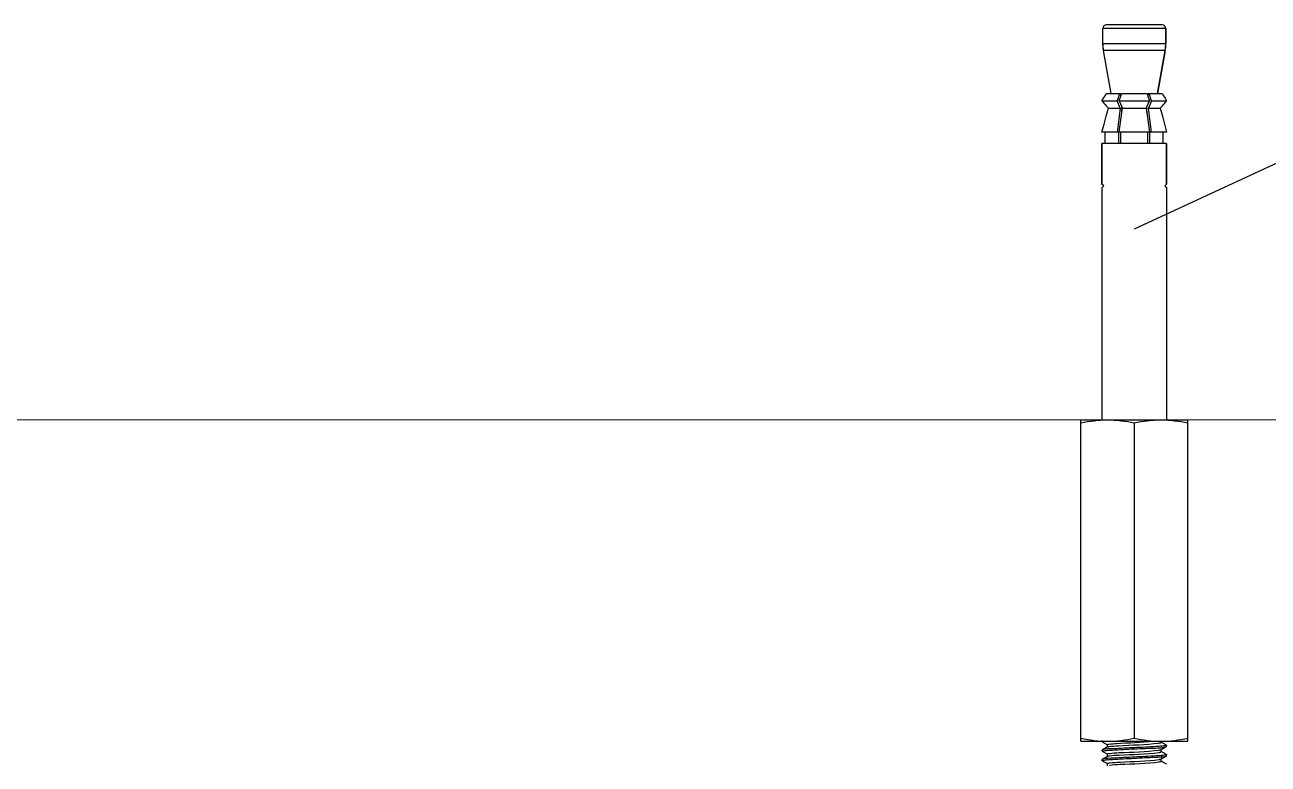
# Model space of a CAD drawing. Extents: x 1247970 to 1725648, y 860327 to 1277876.
# Drawn here: x 1321466 to 1322648, y 1203001 to 1203704 of the extents above; entities that cross this region are included whole.
import ezdxf

# ---------------------------------------------------------------- set-up
doc = ezdxf.new("R2010")
doc.units = 0
doc.header["$LTSCALE"] = 1000
doc.header["$MEASUREMENT"] = 0
doc.layers.get('0').update_dxf_attribs({"color": 254})
doc.layers.add('BZ', color=82, linetype='Continuous', lineweight=20)
doc.layers.add('TK', color=4, linetype='Continuous')
doc.styles.get("Standard").update_dxf_attribs({"font": 'gbenor.shx', "bigfont": 'gbcbig.shx'})
doc.dimstyles.get("Standard").update_dxf_attribs({"dimtxt": 0.18, "dimasz": 0.18, "dimexe": 0.18, "dimexo": 0.0625, "dimgap": 0.09, "dimtad": 0, "dimtih": 1, "dimtoh": 1, "dimdec": 4, "dimzin": 0, "dimdsep": 46, "dimtxsty": 'Standard', "dimcen": 0.09, "dimadec": 0, "dimazin": 0, "dimtfac": 1, "dimtdec": 4, "dimtofl": 0, "dimtmove": 0, "dimatfit": 3, "dimfxl": 0, "dimtolj": 1, "dimtzin": 0, "dimarcsym": 0})

# ---------------------------------------------------------------- blocks, each defined once
blk = doc.blocks.new('A$C7BF01818')
at = {"linetype": 'Continuous'}
for p, q in [((1886.8, 10210.9), (1826.9, 10210.9)), ((1826.9, 10196.4), (1826.9, 10210.9)), ((1883.2, 10214.4), (1830.4, 10214.4)), ((1886.8, 10210.9), (1886.8, 10196.4)), ((1886.8, 10196.4), (1886.8, 10210.9)), ((1886.8, 10196.4), (1826.9, 10196.4)), ((1827.5, 10190.2), (1826.9, 10196.4)), ((1886.2, 10190.2), (1886.8, 10196.4)), ((1886.2, 10190.2), (1827.5, 10190.2)), ((1834.8, 10149.3), (1827.5, 10190.2)), ((1886.2, 10190.2), (1878.9, 10149.3)), ((1878.9, 10149.3), (1886.2, 10190.2)), ((1826.1, 10142.2), (1827.5, 10144.6)), ((1827.5, 10144.6), (1828.3, 10145.8)), ((1828.3, 10145.8), (1829, 10147)), ((1829, 10147), (1830.5, 10149.3)), ((1830.5, 10149.3), (1843.3, 10149.3)), ((1842.6, 10149.3), (1840.4, 10142.2)), ((1842.5, 10142.2), (1844.2, 10147.5)), ((1844.2, 10147.5), (1843.3, 10149.3)), ((1844.2, 10147.5), (1844.7, 10149.3)), ((1844.7, 10149.3), (1869, 10149.3)), ((1869, 10149.3), (1869.5, 10147.5)), ((1870.4, 10149.3), (1869.5, 10147.5)), ((1869.5, 10147.5), (1871.2, 10142.2)), ((1870.4, 10149.3), (1883.2, 10149.3)), ((1873.3, 10142.2), (1871.1, 10149.3)), ((1883.2, 10149.3), (1884.7, 10147)), ((1884.7, 10147), (1885.4, 10145.8)), ((1885.4, 10145.8), (1886.1, 10144.6)), ((1886.1, 10144.6), (1887.6, 10142.2)), ((1826.1, 10142.2), (1840.4, 10142.2)), ((1826.1, 10142.2), (1828.1, 10139.8)), ((1828.1, 10139.8), (1829.1, 10138.7)), ((1829.1, 10138.7), (1830.2, 10137.5)), ((1830.2, 10137.5), (1832.2, 10135.2)), ((1830.2, 10127.7), (1832.2, 10135.2)), ((1832.2, 10135.2), (1843.5, 10135.2)), ((1843.5, 10135.2), (1840.4, 10142.2)), ((1843.5, 10135.2), (1840.4, 10112.3)), ((1842.5, 10142.2), (1871.2, 10142.2)), ((1842.5, 10142.2), (1845, 10136.4)), ((1845, 10131.1), (1845, 10136.4)), ((1845, 10136.4), (1845.6, 10135.2)), ((1845, 10131.1), (1845.6, 10135.2)), ((1845.6, 10135.2), (1868.1, 10135.2)), ((1868.1, 10135.2), (1868.6, 10136.4)), ((1868.1, 10135.2), (1868.6, 10131.1)), ((1868.6, 10136.4), (1871.2, 10142.2)), ((1868.6, 10131.1), (1868.6, 10136.4)), ((1873.3, 10142.2), (1870.2, 10135.2)), ((1870.2, 10135.2), (1881.5, 10135.2)), ((1873.3, 10112.3), (1870.2, 10135.2)), ((1873.3, 10142.2), (1887.6, 10142.2)), ((1881.5, 10135.2), (1883.5, 10137.5)), ((1881.5, 10135.2), (1883.5, 10127.7)), ((1883.5, 10137.5), (1884.5, 10138.7)), ((1884.5, 10138.7), (1885.5, 10139.8)), ((1885.5, 10139.8), (1887.6, 10142.2)), ((1826.1, 10112.3), (1828.1, 10120.1)), ((1828.1, 10120.1), (1829.1, 10123.8)), ((1829.1, 10123.8), (1830.2, 10127.7)), ((1842.5, 10112.3), (1845, 10131.1)), ((1868.6, 10131.1), (1871.2, 10112.3)), ((1883.5, 10127.7), (1884.5, 10123.8)), ((1884.5, 10123.8), (1885.5, 10120.1)), ((1885.5, 10120.1), (1887.6, 10112.3)), ((1842, 10112.3), (1826.1, 10112.3)), ((1829.2, 10101.7), (1829.2, 10112.3)), ((1842, 10101.7), (1842, 10112.3)), ((1871.2, 10112.3), (1842.5, 10112.3)), ((1844.1, 10101.7), (1844.1, 10112.3)), ((1869.6, 10101.7), (1869.6, 10112.3)), ((1887.6, 10112.3), (1871.7, 10112.3)), ((1871.7, 10101.7), (1871.7, 10112.3)), ((1884.4, 10101.7), (1884.4, 10112.3)), ((1887.6, 10101.7), (1826, 10101.7)), ((1826, 10063), (1826, 10101.7)), ((1826, 10101.7), (1826, 10063)), ((1887.6, 10063), (1887.6, 10101.7)), ((1887.6, 10101.7), (1887.6, 10063)), ((1827.8, 10061.3), (1826, 10063)), ((1827.8, 10061.3), (1826, 10059.5)), ((1885.9, 10061.3), (1887.6, 10063)), ((1885.9, 10061.3), (1887.6, 10059.5)), ((1826, 10059.5), (1826, 9839)), ((1826, 10059.5), (1826, 9839)), ((1887.6, 10059.5), (1887.6, 9839)), ((1887.6, 10059.5), (1887.6, 9839)), ((1805.9, 9533.5), (1805.9, 9839)), ((1805.9, 9839), (1907.7, 9839)), ((1907.7, 9533.5), (1907.7, 9839)), ((1856.8, 9836.1), (1856.8, 9536.4)), ((1805.9, 9533.5), (1907.7, 9533.5)), ((1826.3, 9533), (1826.3, 9534.1)), ((1826.4, 9532.9), (1826.3, 9533)), ((1826.4, 9532.9), (1831.2, 9530.1)), ((1831.1, 9530.2), (1831.1, 9528)), ((1887.3, 9529.7), (1882.4, 9532.6)), ((1882.5, 9532.4), (1882.5, 9533.5)), ((1882.5, 9532.4), (1882.5, 9532.4)), ((1887.3, 9529.7), (1887.4, 9529.6)), ((1887.4, 9528.5), (1887.4, 9529.6)), ((1826.4, 9525.3), (1826.3, 9525.2)), ((1826.3, 9524.1), (1826.3, 9525.2)), ((1826.4, 9524), (1826.3, 9524.1)), ((1826.7, 9525.4), (1826.4, 9525.3)), ((1826.4, 9524), (1831.2, 9521.2)), ((1831.2, 9528.1), (1827.3, 9525.8)), ((1831.2, 9519.2), (1827.3, 9516.9)), ((1831.1, 9521.3), (1831.1, 9519.1)), ((1882.3, 9525.5), (1882.4, 9525.6)), ((1882.4, 9525.6), (1886.3, 9527.9)), ((1887.3, 9520.8), (1882.4, 9523.7)), ((1882.4, 9516.7), (1886.3, 9519)), ((1882.5, 9523.5), (1882.5, 9525.8)), ((1887.3, 9528.4), (1887.4, 9528.5)), ((1887.3, 9520.8), (1887.4, 9520.7)), ((1887.3, 9519.5), (1887.4, 9519.6)), ((1887.4, 9519.6), (1887.4, 9520.7)), ((1826.4, 9516.4), (1826.3, 9516.3)), ((1826.3, 9515.2), (1826.3, 9516.3)), ((1826.4, 9515), (1826.3, 9515.2)), ((1826.4, 9515), (1831.2, 9512.3)), ((1831.1, 9512.4), (1831.1, 9510.2)), ((1882.2, 9516.6), (1882.4, 9516.7)), ((1887.3, 9511.9), (1882.4, 9514.7)), ((1882.5, 9514.6), (1882.5, 9516.8)), ((1887.3, 9511.9), (1887.4, 9511.8))]:
    blk.add_line(p, q, dxfattribs=at)
blk.add_line((1826, 9839), (1887.6, 9839))
for centre, radius, start, end in [((1830.4, 10210.9), 3.52, 90, 180), ((1883.2, 10210.9), 3.52, 0, 90), ((1862.1, 10196.4), 35.2, 180, 190.1247), ((1851.6, 10196.4), 35.2, 349.8753, 0), ((1874.2, 9626.3), 97.8, 275.1072, 275.423), ((1839.8, 9423.8), 101.5, 95.0899, 95.3233), ((1841.4, 9405.3), 120, 94.8307, 95.0889), ((1876.8, 9549.5), 26.8, 277.9212, 278.8684), ((1872.2, 9640.8), 121.3, 274.8185, 275.0672), ((1872.4, 9647.3), 118.9, 274.842, 275.1082), ((1839.8, 9414.2), 102.2, 95.087, 95.3054), ((1841.4, 9396.2), 120.2, 94.8295, 95.0856)]:
    blk.add_arc(centre, radius, start, end, dxfattribs=at)
for points in [[(1805.9, 9836.1), (1814.3, 9837.9), (1822.8, 9839), (1831.4, 9839)], [(1831.4, 9839), (1839.9, 9839), (1848.5, 9837.9), (1856.8, 9836.1)], [(1856.8, 9836.1), (1865.2, 9837.9), (1873.8, 9839), (1882.3, 9839)], [(1882.3, 9839), (1890.8, 9839), (1899.4, 9837.9), (1907.7, 9836.1)], [(1805.9, 9536.4), (1814.3, 9534.7), (1822.8, 9533.5), (1831.4, 9533.5)], [(1831.4, 9533.5), (1839.9, 9533.5), (1848.5, 9534.7), (1856.8, 9536.4)], [(1856.8, 9536.4), (1865.2, 9534.7), (1873.8, 9533.5), (1882.3, 9533.5)], [(1882.3, 9533.5), (1890.8, 9533.5), (1899.4, 9534.7), (1907.7, 9536.4)]]:
    blk.add_open_spline(points, degree=3, dxfattribs=at)
for points, knots in [([(1826.3, 9533), (1826.3, 9533), (1826.4, 9533.1), (1826.6, 9533.2), (1826.7, 9533.2)], [0, 0, 0, 0, 0.323952, 1, 1, 1, 1]), ([(1826.7, 9533.2), (1826.9, 9533.3), (1827.6, 9533.4), (1828.3, 9533.5), (1828.7, 9533.5)], [0, 0, 0, 0, 0.396913, 1, 1, 1, 1]), ([(1831.1, 9530.2), (1831.1, 9530.4), (1831.9, 9530.5), (1832.4, 9530.7), (1832.8, 9530.7)], [0, 0, 0, 0, 0.280174, 1, 1, 1, 1]), ([(1832.8, 9530.7), (1835.2, 9531.1), (1849.2, 9532.1), (1863.3, 9532.6), (1874.9, 9533.5)], [0, 0, 0, 0, 0.171947, 1, 1, 1, 1]), ([(1832.8, 9528.5), (1835.7, 9528.9), (1851.5, 9530), (1867.4, 9530.2), (1880.1, 9531.8)], [0, 0, 0, 0, 0.190372, 1, 1, 1, 1]), ([(1880.1, 9531.8), (1880.7, 9531.9), (1881.4, 9532), (1882.3, 9532.2), (1882.5, 9532.4)], [0, 0, 0, 0, 0.683994, 1, 1, 1, 1]), ([(1887, 9529.4), (1886.6, 9529.3), (1885.4, 9529.1), (1884.2, 9529), (1883.5, 9528.9)], [0, 0, 0, 0, 0.376751, 1, 1, 1, 1]), ([(1887.4, 9529.6), (1887.4, 9529.6), (1887.2, 9529.5), (1887.1, 9529.4), (1887, 9529.4)], [0, 0, 0, 0, 0.32248, 1, 1, 1, 1]), ([(1826.3, 9524.1), (1826.3, 9524.1), (1826.5, 9524.2), (1826.6, 9524.3), (1826.7, 9524.3)], [0, 0, 0, 0, 0.315926, 1, 1, 1, 1]), ([(1856.8, 9527.4), (1850.2, 9527.1), (1840.3, 9526.2), (1830, 9526.4), (1826.7, 9525.4)], [0, 0, 0, 0, 0.656668, 1, 1, 1, 1]), ([(1826.7, 9524.3), (1827.2, 9524.4), (1828.4, 9524.6), (1829.6, 9524.7), (1830.4, 9524.8)], [0, 0, 0, 0, 0.381801, 1, 1, 1, 1]), ([(1856.8, 9518.5), (1850.3, 9518.2), (1840.3, 9517.4), (1830.1, 9517.4), (1826.7, 9516.5)], [0, 0, 0, 0, 0.652536, 1, 1, 1, 1]), ([(1831.1, 9521.3), (1831.1, 9521.5), (1832.1, 9521.7), (1832.6, 9521.8), (1833.1, 9521.9)], [0, 0, 0, 0, 0.276524, 1, 1, 1, 1]), ([(1831.2, 9528.1), (1831.4, 9528.2), (1831.9, 9528.3), (1832.4, 9528.4), (1832.8, 9528.5)], [0, 0, 0, 0, 0.366482, 1, 1, 1, 1]), ([(1831.2, 9519.2), (1831.4, 9519.3), (1832.1, 9519.5), (1832.7, 9519.6), (1833.1, 9519.6)], [0, 0, 0, 0, 0.359082, 1, 1, 1, 1]), ([(1831.3, 9524.9), (1832.9, 9525), (1841.4, 9525.6), (1850, 9526), (1856.8, 9526.3)], [0, 0, 0, 0, 0.191413, 1, 1, 1, 1]), ([(1831.3, 9516), (1832.9, 9516.1), (1841.4, 9516.7), (1850, 9517.1), (1856.8, 9517.4)], [0, 0, 0, 0, 0.191453, 1, 1, 1, 1]), ([(1833.1, 9521.9), (1836.2, 9522.3), (1852, 9523.4), (1867.9, 9523.4), (1880.5, 9525.2)], [0, 0, 0, 0, 0.19855, 1, 1, 1, 1]), ([(1833.1, 9519.6), (1836.2, 9520.1), (1852, 9521.1), (1867.9, 9521.2), (1880.5, 9522.9)], [0, 0, 0, 0, 0.19855, 1, 1, 1, 1]), ([(1882.4, 9528.8), (1880.8, 9528.7), (1872.3, 9528.1), (1863.7, 9527.7), (1856.8, 9527.4)], [0, 0, 0, 0, 0.191199, 1, 1, 1, 1]), ([(1856.8, 9526.3), (1860.3, 9526.5), (1870.3, 9527.1), (1880.5, 9526.7), (1886.9, 9528.3)], [0, 0, 0, 0, 0.34488, 1, 1, 1, 1]), ([(1882.3, 9519.9), (1880.7, 9519.8), (1872.2, 9519.2), (1863.7, 9518.8), (1856.8, 9518.5)], [0, 0, 0, 0, 0.191655, 1, 1, 1, 1]), ([(1856.8, 9517.4), (1863.4, 9517.7), (1873.3, 9518.5), (1883.5, 9518.5), (1886.9, 9519.4)], [0, 0, 0, 0, 0.650241, 1, 1, 1, 1]), ([(1880.5, 9525.2), (1880.8, 9525.2), (1881.4, 9525.3), (1882, 9525.5), (1882.3, 9525.5)], [0, 0, 0, 0, 0.608632, 1, 1, 1, 1]), ([(1880.9, 9523), (1881.3, 9523.1), (1881.7, 9523.2), (1882.5, 9523.4), (1882.5, 9523.5)], [0, 0, 0, 0, 0.720196, 1, 1, 1, 1]), ([(1886.9, 9520.5), (1886.4, 9520.3), (1885, 9520.2), (1883.7, 9520), (1882.9, 9519.9)], [0, 0, 0, 0, 0.383963, 1, 1, 1, 1]), ([(1886.9, 9528.3), (1886.9, 9528.3), (1887.1, 9528.3), (1887.2, 9528.4), (1887.3, 9528.4)], [0, 0, 0, 0, 0.587212, 1, 1, 1, 1]), ([(1887.4, 9520.7), (1887.4, 9520.7), (1887.2, 9520.5), (1887, 9520.5), (1886.9, 9520.5)], [0, 0, 0, 0, 0.310022, 1, 1, 1, 1]), ([(1886.9, 9519.4), (1887, 9519.4), (1887.1, 9519.4), (1887.2, 9519.5), (1887.3, 9519.5)], [0, 0, 0, 0, 0.584381, 1, 1, 1, 1]), ([(1826.3, 9515.2), (1826.3, 9515.2), (1826.5, 9515.3), (1826.6, 9515.4), (1826.8, 9515.4)], [0, 0, 0, 0, 0.314606, 1, 1, 1, 1]), ([(1826.7, 9516.5), (1826.7, 9516.5), (1826.6, 9516.5), (1826.4, 9516.4), (1826.4, 9516.4)], [0, 0, 0, 0, 0.580116, 1, 1, 1, 1]), ([(1826.8, 9515.4), (1827.2, 9515.5), (1828.4, 9515.7), (1829.6, 9515.8), (1830.4, 9515.9)], [0, 0, 0, 0, 0.382827, 1, 1, 1, 1]), ([(1831.1, 9512.4), (1831.1, 9512.6), (1832.3, 9512.8), (1832.9, 9512.9), (1833.4, 9513)], [0, 0, 0, 0, 0.273607, 1, 1, 1, 1]), ([(1833.4, 9513), (1836.7, 9513.4), (1852.5, 9514.5), (1868.4, 9514.4), (1880.8, 9516.3)], [0, 0, 0, 0, 0.206727, 1, 1, 1, 1]), ([(1833.4, 9510.8), (1836.7, 9511.2), (1852.5, 9512.3), (1868.4, 9512.2), (1880.8, 9514.1)], [0, 0, 0, 0, 0.206727, 1, 1, 1, 1]), ([(1880.8, 9516.3), (1881.1, 9516.4), (1881.6, 9516.4), (1882, 9516.6), (1882.2, 9516.6)], [0, 0, 0, 0, 0.595007, 1, 1, 1, 1]), ([(1880.8, 9514.1), (1881.2, 9514.1), (1881.7, 9514.3), (1882.5, 9514.4), (1882.5, 9514.6)], [0, 0, 0, 0, 0.721449, 1, 1, 1, 1])]:
    blk.add_open_spline(points, degree=3, knots=knots, dxfattribs=at)
at = {"layer": 'BZ'}
blk.add_line((5115.5, 9839), (-5919.3, 9839), dxfattribs=at)
blk.add_leader([(1857, 10020.6), (2255.9, 10205.3)], dimstyle='Standard', override={"dimgap": 0.09})

msp = doc.modelspace()

# ---------------------------------------------------------------- block references
at = {"layer": 'TK'}
msp.add_blockref('A$C7BF01818', (1320663.7, 1193489.5), dxfattribs=at)

doc.saveas('drawing.dxf')
